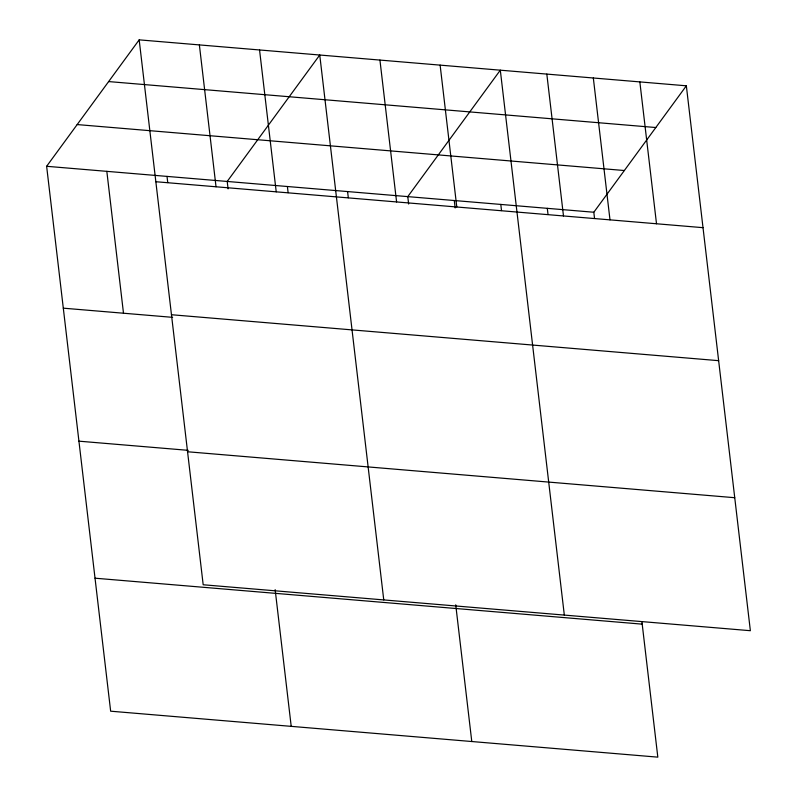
<?xml version="1.0" encoding="UTF-8"?>
<svg xmlns="http://www.w3.org/2000/svg" width="797" height="797" viewBox="0 0 797 797"><rect width="100%" height="100%" fill="white"/><g stroke="black" fill="none" stroke-linecap="round" stroke-linejoin="round"><path stroke-width="1.2" d="M641.914 621.68L657.824 757.15L110.653 711.193L46.634 166.294L139.176 39.85L686.347 85.807L750.366 630.706L203.185 584.759L139.176 39.85M594.532 218.418L593.815 212.241L686.347 85.807M108.641 81.573L655.811 127.53M77.179 124.571L624.35 170.518M46.634 166.294L593.815 212.241M155.843 181.726L703.014 227.673M171.465 314.725L718.645 360.672M63.302 308.17L172.63 317.345M78.923 441.169L188.251 450.345M187.564 451.76L734.734 497.707M95.022 578.194L642.203 624.151M639.842 81.892L656.509 223.768M593.327 77.986L609.994 219.862M546.822 74.081L563.489 215.957M547.3 208.336L548.027 214.503M564.326 615.085L500.307 70.176L407.775 196.62L408.642 204.022M500.795 204.43L501.512 210.597M440.123 65.125L456.791 207.001M454.28 200.525L455.157 207.927M455.725 604.823L471.784 741.529M379.93 60.074L396.597 201.94M347.582 191.569L348.309 197.736M383.755 599.922L319.746 55.013L227.205 181.457L228.072 188.859M287.398 186.508L288.115 192.685M259.553 49.962L276.22 191.838M275.154 589.66L291.214 726.366M199.37 44.901L216.027 186.777M167.011 176.406L167.739 182.573M106.828 171.345L123.495 313.221"/></g></svg>
